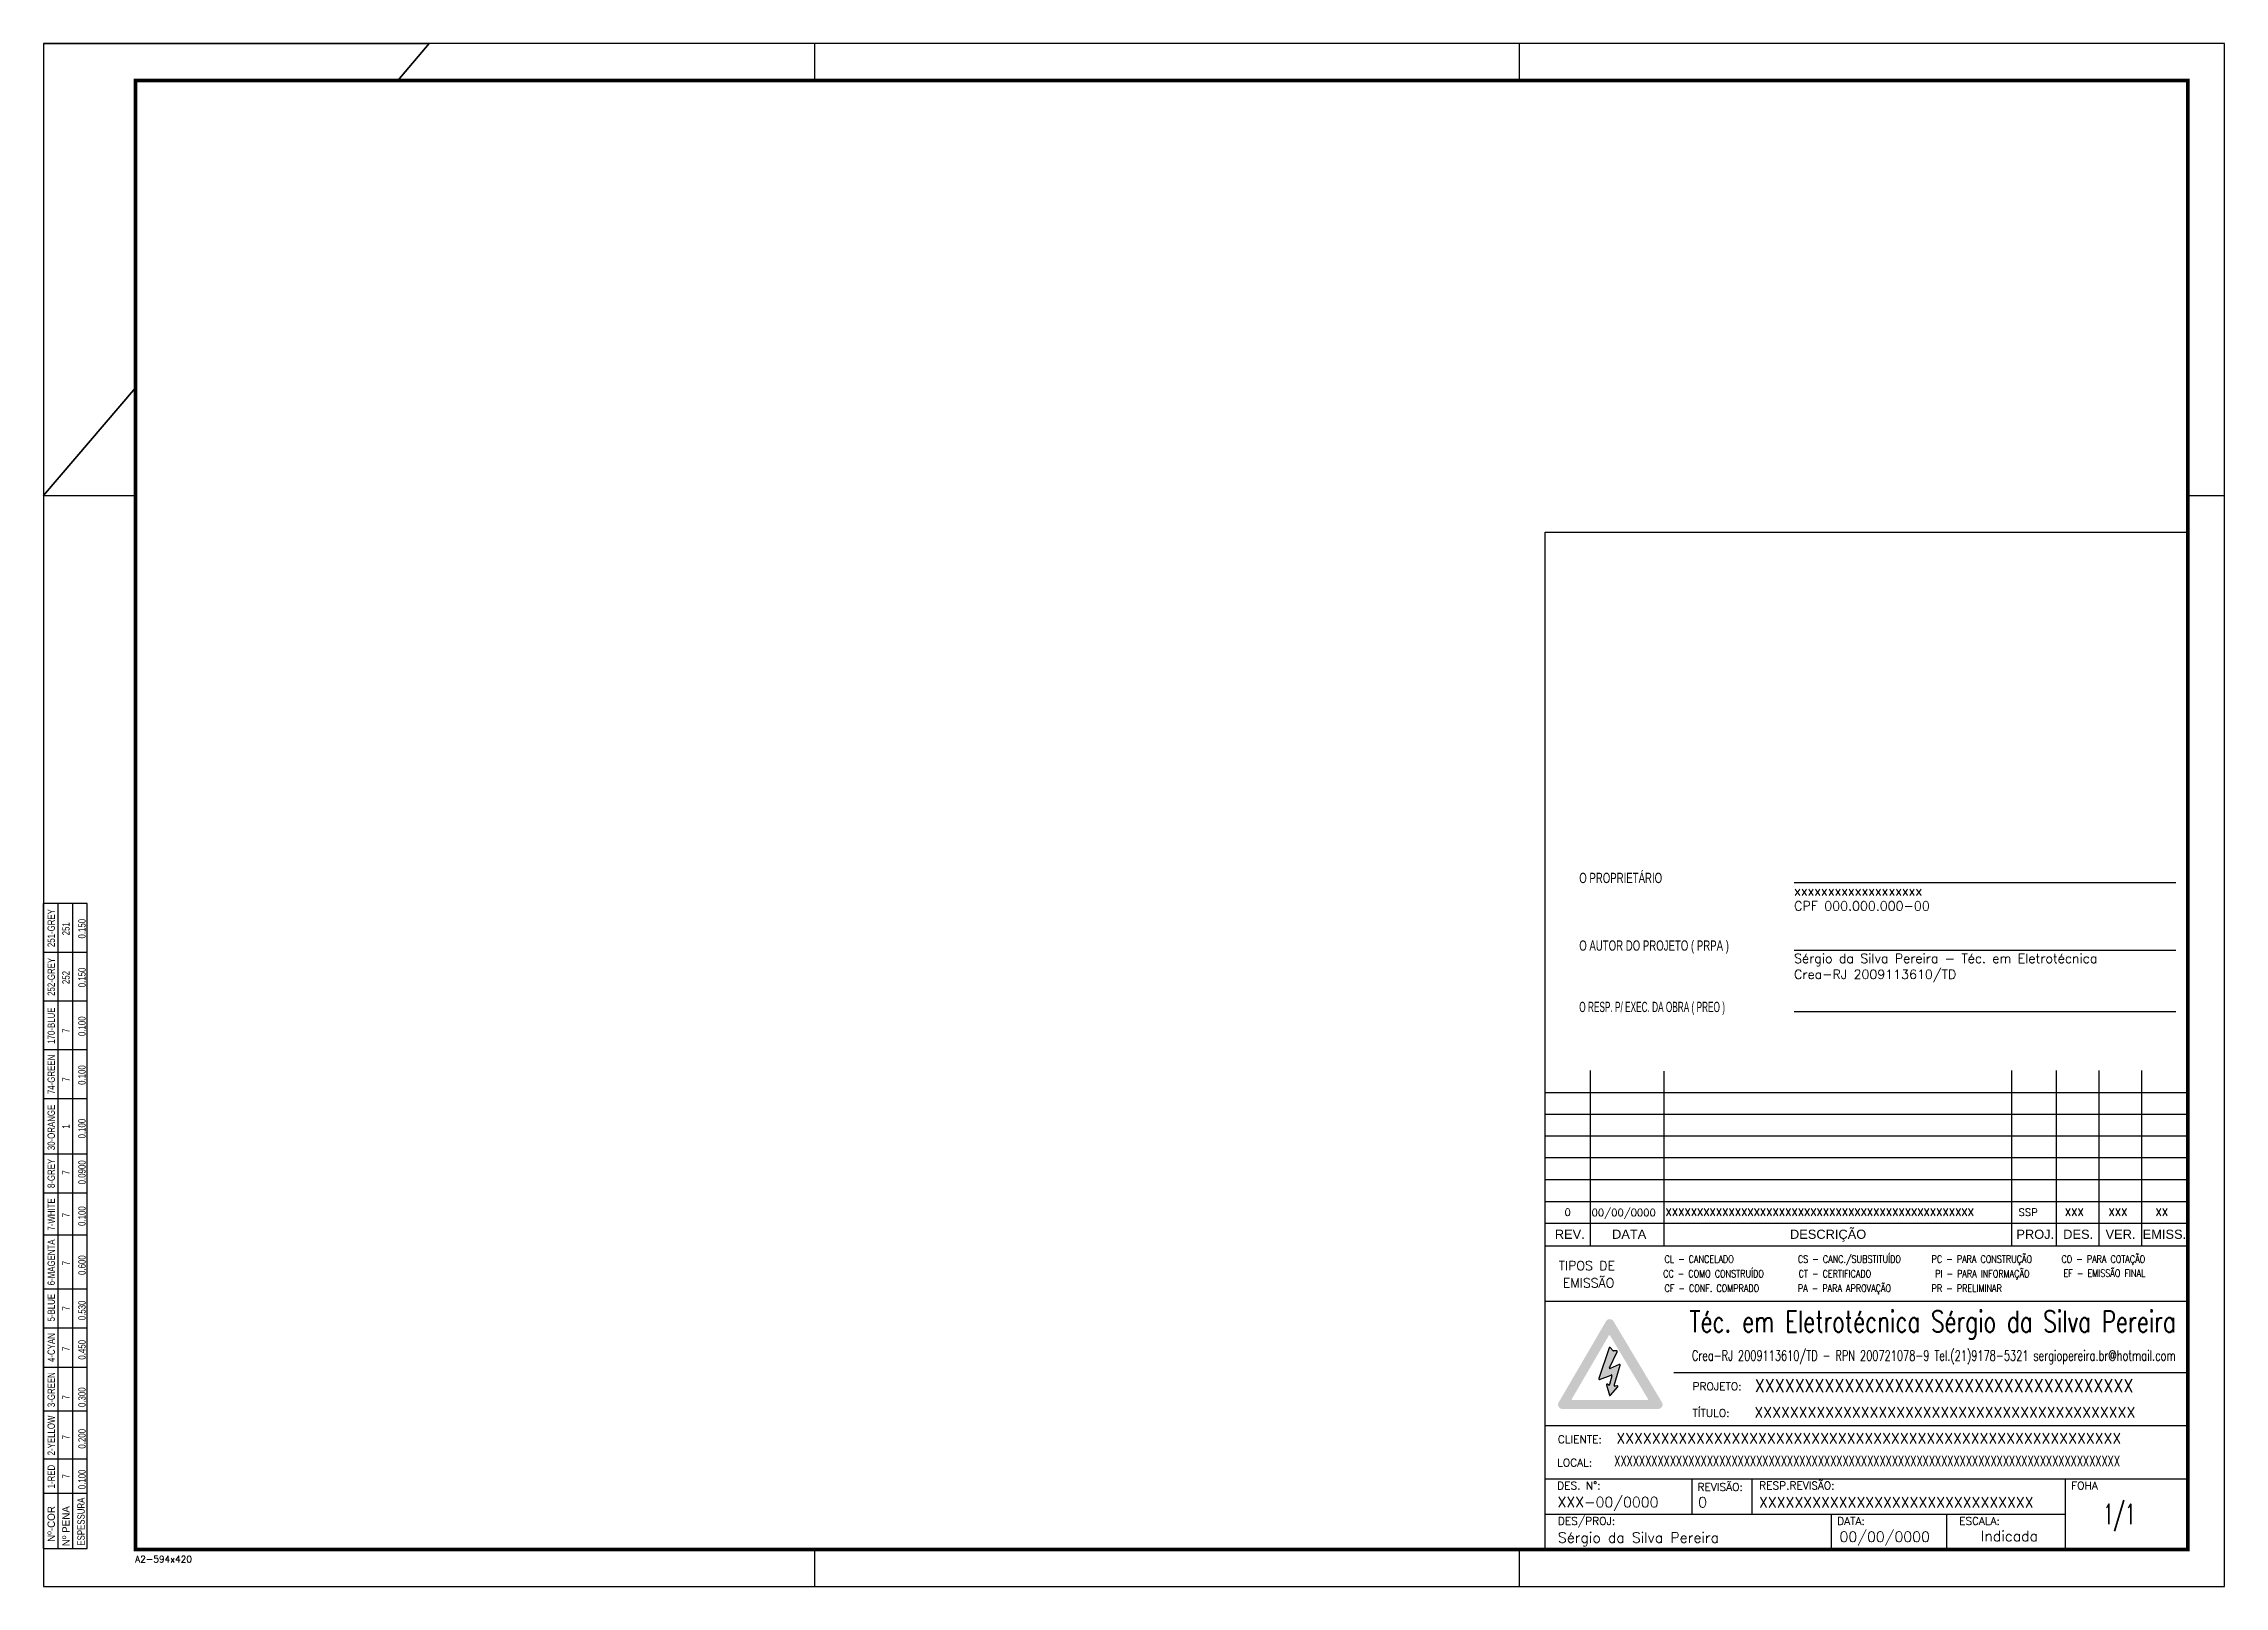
# Paper-space layout 'Folhas ABNT' of a CAD drawing. Header units: millimetres. Extents: x -50 to 3498, y 20 to 861.
# Drawn here: x 2124 to 2718, y 20 to 440 of the extents above; entities that cross this region are included whole.
import ezdxf
from ezdxf.enums import TextEntityAlignment as Align

# ---------------------------------------------------------------- set-up
doc = ezdxf.new("R2010")
doc.units = ezdxf.units.MM
for name, color, linetype in [('ARQ-FOLHA', 7, 'Continuous'), ('ARQ-LINHA-01', 1, 'Continuous'), ('ARQ-LINHA-03', 3, 'Continuous'), ('ARQ-LINHA-05', 5, 'Continuous'), ('ARQ-LINHA-06', 6, 'Continuous'), ('ARQ-TEXTO2', 2, 'Continuous'), ('ARQ-TEXTO3', 3, 'Continuous'), ('ARQ-TEXTO4', 4, 'Continuous'), ('Indice_Furo', 7, 'Continuous'), ('PADRÃO', 1, 'Continuous')]:
    doc.layers.add(name, color=color, linetype=linetype)
doc.layers.add('PEN01', color=1, linetype='Continuous', lineweight=30)
doc.styles.add('arial', font='arial.ttf')
doc.styles.add('ROMANS', font='romans.shx')

psp = doc.layouts.new('Folhas ABNT')

# ---------------------------------------------------------------- hatches: boundary and pattern name
at = {"layer": 'Indice_Furo'}
h = psp.add_hatch(color=256, dxfattribs=at)
h.paths.add_polyline_path([(2537.87, 68.31, -0.57889), (2536.85, 70.08), (2549.75, 92.18, -0.570726), (2551.78, 92.19), (2564.99, 70.09, -0.582466), (2563.98, 68.31)])
h.paths.add_polyline_path([(2550.85, 88.3), (2561.17, 71.03, -0.582466), (2561, 70.74), (2540.61, 70.74, -0.57889), (2540.44, 71.03), (2550.51, 88.3, -0.570726)], flags=16)
h.paths.add_polyline_path([(2552.76, 83.87), (2550.68, 79.51, 0.704624), (2550.9, 79.29, -0.000561), (2550.9, 79.29), (2553.33, 80.42, -0.641226), (2553.56, 80.22), (2552.01, 74.71, 0.563291), (2552.21, 74.5, 0.002922), (2552.21, 74.5), (2552.78, 74.63, -0.718558), (2552.94, 74.35), (2550.97, 72.02, -0.600946), (2550.68, 72.09), (2549.89, 74.87, -0.717189), (2550.16, 75.05), (2550.45, 74.84, 0.536241), (2550.71, 74.93, -0.003757), (2550.71, 74.93), (2551.35, 77.36, 0.611133), (2551.13, 77.55), (2547.97, 76.35, -0.633949), (2547.75, 76.56), (2550.58, 84.96, -0.55899), (2550.86, 85.02), (2551.71, 84.16, 0.201114), (2551.83, 84.11, -0.201114), (2551.71, 84.16), (2550.86, 85.02, 0.559507), (2550.58, 84.96, -0.000394), (2550.58, 84.96), (2547.75, 76.56, 0.639938), (2547.97, 76.35, -0.00426), (2547.97, 76.35), (2551.13, 77.55, -0.611133), (2551.35, 77.36), (2550.71, 74.93, -0.531414), (2550.45, 74.84), (2550.16, 75.05, 0.716672), (2549.89, 74.87, 0.000331), (2549.89, 74.87, 0.00001), (2549.89, 74.87), (2550.68, 72.09, 0.600946), (2550.97, 72.02), (2552.94, 74.35, 0.721448), (2552.78, 74.63, -0.001903), (2552.78, 74.63), (2552.21, 74.5, -0.567147), (2552.01, 74.71), (2553.56, 80.22, 0.621728), (2553.34, 80.42, 0.013941), (2553.33, 80.42), (2550.9, 79.29, -0.703785), (2550.68, 79.51), (2552.76, 83.87, 0.551762), (2552.61, 84.11, -0.551762)], flags=0)
psp.add_hatch(color=256, dxfattribs=at).paths.add_polyline_path([(2553.56, 80.22, 0.641226), (2553.33, 80.42), (2550.9, 79.29, -0.703785), (2550.68, 79.51), (2552.76, 83.87, 0.551762), (2552.61, 84.11), (2551.76, 84.11), (2550.86, 85.02, 0.55899), (2550.58, 84.96), (2547.75, 76.56, 0.633949), (2547.97, 76.35), (2551.13, 77.55, -0.611133), (2551.35, 77.36), (2550.71, 74.93, -0.531414), (2550.45, 74.84), (2550.16, 75.05, 0.717189), (2549.89, 74.87), (2550.68, 72.09, 0.600946), (2550.97, 72.02), (2552.94, 74.35, 0.718558), (2552.78, 74.63), (2552.21, 74.5, -0.567147), (2552.01, 74.71)])

# ---------------------------------------------------------------- linework, layer by layer
at = {"layer": 'ARQ-FOLHA', "color": 6}
for p, q in [((2533.18, 307.01), (2708.18, 307.01)), ((2533.18, 30.01), (2533.18, 307.01))]:
    psp.add_line(p, q, dxfattribs=at)
at = {"layer": 'ARQ-LINHA-01'}
for p, q in [((2124.18, 440.01), (2229.18, 440.01)), ((2718.18, 440.01), (2124.18, 440.01)), ((2124.18, 440.01), (2124.18, 20.01)), ((2229.18, 440.01), (2220.64, 430.01)), ((2220.64, 430.01), (2229.18, 440.01)), ((2334.18, 440.01), (2334.18, 430.01)), ((2526.21, 430.01), (2526.21, 440.01)), ((2718.18, 20.01), (2718.18, 440.01)), ((2149.18, 346.29), (2124.18, 317.01)), ((2124.18, 317.01), (2149.18, 346.29)), ((2124.18, 317.01), (2149.18, 317.01)), ((2708.18, 317.01), (2718.18, 317.01)), ((2533.18, 154.5), (2708.18, 154.5)), ((2533.18, 148.58), (2708.18, 148.58)), ((2533.18, 142.66), (2708.18, 142.66)), ((2533.18, 136.74), (2708.18, 136.74)), ((2533.18, 130.82), (2708.18, 130.82)), ((2533.18, 124.81), (2708.18, 124.81)), ((2568.24, 78.23), (2708.18, 78.23)), ((2334.18, 30.01), (2334.18, 20.01)), ((2526.21, 20.01), (2526.21, 30.01)), ((2124.18, 20.01), (2718.18, 20.01))]:
    psp.add_line(p, q, dxfattribs=at)
at = {"layer": 'ARQ-LINHA-03'}
for p, q in [((2545.46, 160.42), (2545.46, 112.8)), ((2660.18, 160.42), (2660.18, 112.8)), ((2672.32, 160.42), (2672.32, 112.8)), ((2683.95, 160.42), (2683.95, 112.8)), ((2695.58, 160.42), (2695.58, 112.8)), ((2565.49, 160.3), (2565.49, 112.68)), ((2533.18, 118.89), (2708.18, 118.89)), ((2533.18, 112.68), (2708.18, 112.68)), ((2533.18, 49.3), (2708.18, 49.3)), ((2573.21, 39.65), (2573.21, 49.3)), ((2589.6, 39.65), (2589.6, 49.3)), ((2674.87, 30.01), (2674.87, 49.3)), ((2533.18, 39.65), (2674.87, 39.65)), ((2611.15, 30.01), (2611.15, 39.65)), ((2642.55, 30.01), (2642.55, 39.65))]:
    psp.add_line(p, q, dxfattribs=at)
at = {"layer": 'ARQ-LINHA-05'}
for p, q in [((2708.18, 97.53), (2533.18, 97.53)), ((2533.18, 63.77), (2708.18, 63.77))]:
    psp.add_line(p, q, dxfattribs=at)
at = {"layer": 'ARQ-LINHA-06', "const_width": 1}
psp.add_lwpolyline([(2149.18, 30.01), (2708.18, 30.01), (2708.18, 430.01), (2149.18, 430.01), (2149.18, 30.01)], dxfattribs=at)
at = {"layer": 'Indice_Furo'}
for p, q in [((2550.58, 84.96), (2547.75, 76.56)), ((2550.68, 79.51), (2552.76, 83.87)), ((2551.71, 84.16), (2550.86, 85.02)), ((2552.61, 84.11), (2551.83, 84.11)), ((2547.97, 76.35), (2551.13, 77.55)), ((2551.35, 77.36), (2550.71, 74.93)), ((2553.33, 80.42), (2550.9, 79.29)), ((2552.01, 74.71), (2553.56, 80.22)), ((2549.89, 74.87), (2550.68, 72.09)), ((2550.45, 74.84), (2550.16, 75.05)), ((2550.97, 72.02), (2552.94, 74.35)), ((2552.78, 74.63), (2552.21, 74.5))]:
    psp.add_line(p, q, dxfattribs=at)
for centre, start, end in [((2550.74, 84.9), 44.51503, 161.33411), ((2551.83, 84.28), 224.51503, 270), ((2552.61, 83.94), 334.44705, 90), ((2550.83, 79.44), 154.44705, 294.99625), ((2551.19, 77.4), 345.10274, 110.8246), ((2553.4, 80.27), 344.32, 114.99625), ((2547.91, 76.51), 161.33411, 290.8246), ((2550.05, 74.92), 53.15558, 195.74623), ((2550.55, 74.97), 233.15558, 345.10274), ((2550.84, 72.13), 195.74623, 319.76065), ((2552.18, 74.66), 164.32, 282.55839), ((2552.81, 74.46), 319.76065, 102.55839)]:
    psp.add_arc(centre, 0.168, start, end, dxfattribs=at)
at = {"layer": 'PADRÃO', "color": 2}
for p, q in [((2124.18, 30.32), (2124.18, 205.87)), ((2136.08, 205.87), (2124.18, 205.87)), ((2136.08, 205.87), (2124.18, 205.87)), ((2128.15, 30.32), (2128.15, 205.87)), ((2132.11, 30.32), (2132.11, 205.87)), ((2136.08, 30.32), (2136.08, 205.87)), ((2136.08, 192.6), (2124.18, 192.6)), ((2136.08, 192.6), (2124.18, 192.6)), ((2136.08, 192.6), (2124.18, 192.6)), ((2136.08, 179.32), (2124.18, 179.32)), ((2136.08, 179.32), (2124.18, 179.32)), ((2136.08, 166.04), (2124.18, 166.04)), ((2136.08, 166.04), (2124.18, 166.04)), ((2136.08, 166.04), (2124.18, 166.04)), ((2136.08, 152.76), (2124.18, 152.76)), ((2136.08, 152.76), (2124.18, 152.76)), ((2136.08, 152.76), (2124.18, 152.76)), ((2124.18, 137.78), (2136.08, 137.78)), ((2124.18, 127.13), (2136.08, 127.13)), ((2124.18, 115.68), (2136.08, 115.68)), ((2647.01, 112.8), (2647.01, 112.68)), ((2124.18, 101.01), (2136.08, 101.01)), ((2124.18, 90.43), (2136.08, 90.43)), ((2124.18, 79.71), (2136.08, 79.71)), ((2124.18, 67.82), (2136.08, 67.82)), ((2124.18, 54.71), (2136.08, 54.71)), ((2124.18, 45.35), (2136.08, 45.35)), ((2124.18, 30.32), (2136.08, 30.32))]:
    psp.add_line(p, q, dxfattribs=at)
at = {"layer": 'PEN01'}
for p, q in [((2704.92, 211.51), (2600.99, 211.51)), ((2704.92, 193.1), (2600.99, 193.1)), ((2704.92, 176.4), (2600.99, 176.4))]:
    psp.add_line(p, q, dxfattribs=at)

# ---------------------------------------------------------------- texts
at = {"layer": 'ARQ-TEXTO2', "linetype": 'Continuous'}
for s, width, p in [('O PROPRIETÁRIO', 0.7, (2542.46, 211.48)), ('O AUTOR DO PROJETO ( PRPA )', 0.7, (2542.46, 193.07)), ('O RESP. P/ EXEC. DA OBRA ( PREO )', 0.6, (2542.46, 176.36))]:
    psp.add_text(s, height=2.8, dxfattribs=dict(at, width=width)).set_placement(p)
at = {"layer": 'ARQ-TEXTO2', "style": 'ROMANS'}
for s, height, p in [('xxxxxxxxxxxxxxxxxxx', 2.52, (2600.99, 208.11)), ('CPF 000.000.000-00', 2.52, (2600.99, 204.01)), ('Sérgio da Silva Pereira - Téc. em Eletrotécnica', 2.52, (2600.97, 189.7)), ('Crea-RJ 2009113610/TD', 2.52, (2600.97, 185.37)), ('0', 2, (2538.45, 120.84)), ('00/00/0000', 2, (2545.83, 120.76)), ('XXXXXXXXXXXXXXXXXXXXXXXXXXXXXXXXXXXXXXXXXXXXXXXXX', 2, (2565.97, 120.84)), ('SSP', 2, (2662.1, 120.84)), ('XXX', 2, (2674.72, 120.84)), ('XXX', 2, (2686.65, 120.84)), ('XX', 2, (2699.43, 120.84)), ('TIPOS DE', 2.5, (2536.85, 106.07)), ('EMISSÃO', 2.5, (2537.98, 101.38)), ('PROJETO:', 2.111, (2573.35, 73.39)), ('TÍTULO:', 2.111, (2573.35, 66.17)), ('XXXXXXXXXXXXXXXXXXXXXXXXXXXXXXXXXXXXXXXXXXXXXXXXXXXXXXXXX', 2.8148, (2552.58, 58.87))]:
    psp.add_text(s, height=height, dxfattribs=at).set_placement(p)
for s, height, width, p in [('CL - CANCELADO', 2, 0.8, (2565.69, 108.11)), ('CS - CANC./SUBSTITUÍDO', 2, 0.8, (2602.02, 108.11)), ('PC - PARA CONSTRUÇÃO', 2, 0.8, (2638.44, 108.11)), ('CO - PARA COTAÇÃO', 2, 0.8, (2673.79, 108.11)), ('CC - COMO CONSTRUÍDO', 2, 0.8, (2565.31, 104.13)), ('CF - CONF. COMPRADO', 2, 0.8, (2565.69, 100.15)), ('PA - PARA APROVAÇÃO', 2, 0.8, (2602.02, 100.15)), ('CT - CERTIFICADO', 2, 0.8, (2602.23, 104.13)), ('PR - PRELIMINAR', 2, 0.8, (2638.44, 100.15)), ('PI - PARA INFORMAÇÃO', 2, 0.8, (2639.4, 104.13)), ('EF - EMISSÃO FINAL', 2, 0.8, (2674.36, 104.25)), ('XXXXXXXXXXXXXXXXXXXXXXXXXXXXXXXXXXXXXXXXXXXXXXXXXXXXXXXXXXXXXXXXXXXXXXXXXXXXXXXXXX', 2.8, 0.7, (2552, 52.71))]:
    psp.add_text(s, height=height, dxfattribs=dict(at, width=width)).set_placement(p)
at = {"layer": 'ARQ-TEXTO2', "style": 'ROMANS', "width": 0.614488}
psp.add_text('Crea-RJ 2009113610/TD - RPN 200721078-9 Tel.(21)9178-5321 sergiopereira.br@hotmail.com', height=2.8148, rotation=359.99997, dxfattribs=at).set_placement((2573.14, 81.44), (2704.92, 81.44), align=Align.FIT)
at = {"layer": 'ARQ-TEXTO2', "lineweight": 30, "style": 'ROMANS'}
for s, height, p in [('XXXXXXXXXXXXXXXXXXXXXXXXXXXXXXX', 2.8148, (2591.43, 41.52)), ('Sérgio da Silva Pereira', 2.8148, (2536.63, 31.88)), ('00/00/0000', 2.815, (2613.36, 32.1)), ('Indicada', 2.815, (2651.85, 32.3))]:
    psp.add_text(s, height=height, dxfattribs=at).set_placement(p)
for tag, p in [('XXX-00/0000', (2536.53, 41.53)), ('0', (2574.85, 41.5))]:
    psp.add_attdef(tag, p, 'DESENHO', height=2.815, dxfattribs=at)
at = {"layer": 'ARQ-TEXTO3'}
for s, height, style, p in [('REV.', 2.5, 'arial', (2535.81, 114.62)), ('DATA', 2.5, 'arial', (2551.4, 114.62)), ('DESCRIÇÃO', 2.5, 'arial', (2599.86, 114.62)), ('PROJ.', 2.5, 'arial', (2661.53, 114.62)), ('DES.', 2.5, 'arial', (2674.28, 114.62)), ('VER.', 2.5, 'arial', (2685.81, 114.62)), ('EMISS.', 2.5, 'arial', (2695.93, 114.62)), ('XXXXXXXXXXXXXXXXXXXXXXXXXXXXXXXXXXXXXXXXXXX', 2.8148, 'ROMANS', (2590.18, 66)), ('CLIENTE:', 2.111, 'ROMANS', (2536.64, 58.99)), ('LOCAL:', 2.111, 'ROMANS', (2536.48, 52.64)), ('DES. N%%d:', 2.111, 'ROMANS', (2536.48, 46.4)), ('REVISÃO:', 2.111, 'ROMANS', (2574.68, 45.98)), ('RESP.REVISÃO:', 2.1111, 'ROMANS', (2591.47, 46.41)), ('FOHA', 2.111, 'ROMANS', (2676.44, 46.4)), ('DES/PROJ:', 2.111, 'ROMANS', (2536.65, 36.76)), ('DATA:', 2.111, 'ROMANS', (2612.71, 36.73)), ('ESCALA:', 2.111, 'ROMANS', (2645.91, 36.76))]:
    psp.add_text(s, height=height, dxfattribs=dict(at, style=style)).set_placement(p)
at = {"layer": 'ARQ-TEXTO3', "style": 'ROMANS', "width": 0.9}
psp.add_text('XXXXXXXXXXXXXXXXXXXXXXXXXXXXXXXXXXXXXX', height=3.5185, dxfattribs=at).set_placement((2590.24, 72.91))
at = {"layer": 'ARQ-TEXTO4', "style": 'ROMANS', "width": 0.641475}
psp.add_text('Téc. em Eletrotécnica Sérgio da Silva Pereira', height=5.7868, dxfattribs=at).set_placement((2572.52, 89.22), (2704.92, 89.22), align=Align.FIT)
at = {"layer": 'ARQ-TEXTO4', "style": 'ROMANS', "width": 0.6}
psp.add_text('1/1', height=5.5, dxfattribs=at).set_placement((2685.18, 36.91))
at = {"layer": 'PADRÃO', "color": 2, "width": 0.8}
for s, p in [('251-GREY', (2127.25, 199.22)), ('252-GREY', (2127.25, 185.94)), ('170-BLUE', (2127.25, 172.66)), ('74-GREEN', (2127.25, 159.38)), ('30-ORANGE', (2127.25, 144.94)), ('8-GREY', (2127.25, 132.43)), ('7-WHITE', (2127.25, 121.27)), ('6-MAGENTA', (2127.25, 108.21)), ('5-BLUE', (2127.25, 95.88)), ('4-CYAN', (2127.25, 85.02)), ('3-GREEN', (2127.25, 73.56)), ('2-YELLOW', (2127.25, 61.09)), ('1-RED', (2127.25, 49.88))]:
    psp.add_text(s, height=2, rotation=90, dxfattribs=at).set_placement(p, align=Align.CENTER)
for s, p in [('251', (2131.26, 197.25)), ('0.150', (2135.62, 196.38)), ('252', (2131.26, 183.98)), ('0.150', (2135.62, 183.1)), ('0.100', (2135.62, 169.82)), ('7', (2131.26, 170.7)), ('0.100', (2135.62, 156.54)), ('7', (2131.26, 157.42)), ('1', (2131.26, 144.59)), ('0,100', (2135.62, 141.95)), ('7', (2131.26, 132.08)), ('0.0900', (2135.62, 129.45)), ('7', (2131.26, 120.48)), ('0.100', (2135.62, 118.14)), ('7', (2131.26, 107.42)), ('0.600', (2135.62, 104.79)), ('7', (2131.26, 95.09)), ('0.530', (2135.62, 92.46)), ('7', (2131.26, 84.08)), ('0.450', (2135.62, 81.74)), ('7', (2131.26, 70.87)), ('0.300', (2135.62, 68.82)), ('7', (2131.26, 60)), ('0.200', (2135.62, 57.51)), ('7', (2131.26, 49.38)), ('0.100', (2135.62, 46.45))]:
    psp.add_text(s, height=2, rotation=90, dxfattribs=at).set_placement(p)
at = {"layer": 'PADRÃO', "color": 3}
psp.add_text('Nº-COR', height=2, rotation=90, dxfattribs=at).set_placement((2127.25, 36.99), align=Align.CENTER)
psp.add_text('Nº PENA', height=2, rotation=90, dxfattribs=at).set_placement((2131.26, 30.92))
at = {"layer": 'PADRÃO', "color": 3, "width": 0.8}
psp.add_text('ESPESSURA', height=2, rotation=90, dxfattribs=at).set_placement((2135.37, 31.09))
at = {"layer": 'PADRÃO', "color": 2, "style": 'ROMANS'}
psp.add_text('A2-594x420', height=1.8, dxfattribs=at).set_placement((2149.1, 26.53))

doc.saveas('drawing.dxf')
